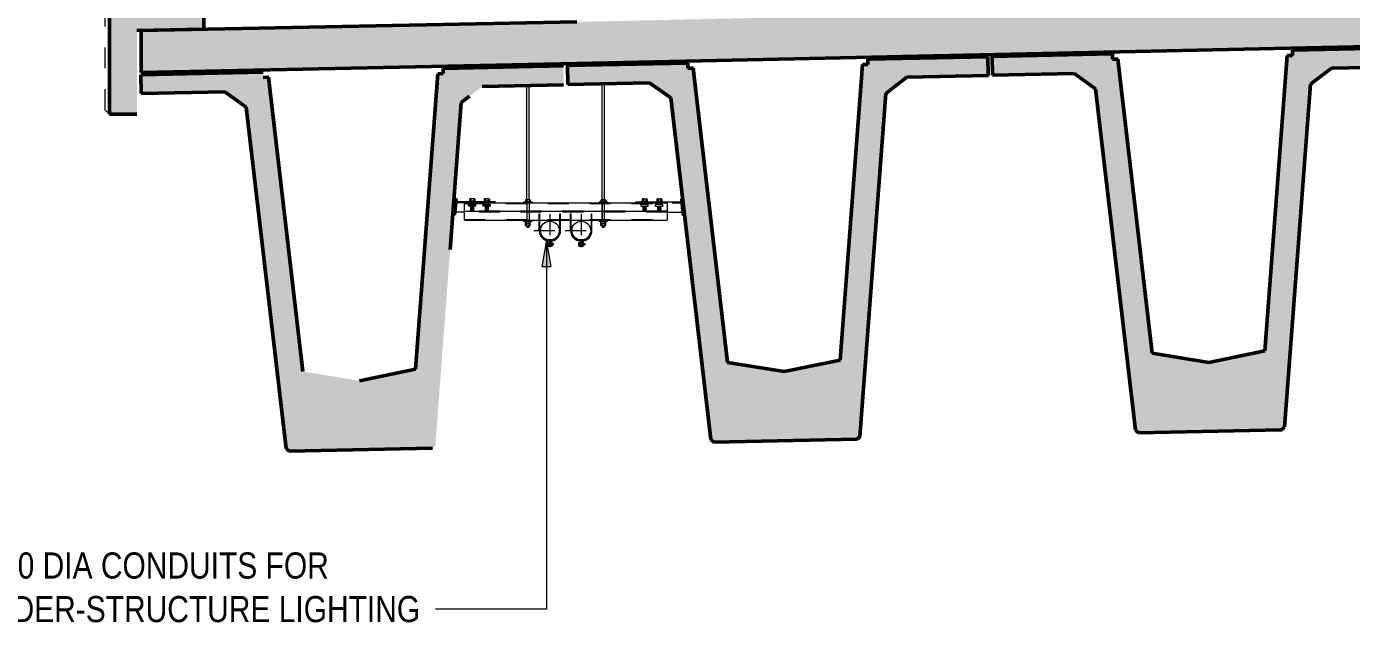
# Model space of a CAD drawing. Header units: metres. Extents: x -353 to -169, y 1 to 28.
# Drawn here: x -245.01 to -238.67, y 18.85 to 21.7 of the extents above; entities that cross this region are included whole.
import ezdxf

# ---------------------------------------------------------------- set-up
doc = ezdxf.new("R2010")
doc.units = ezdxf.units.M
for name, pattern in [('Hidden - Small', [0.002294, 0.0015, -0.0007938]), ('JacobsCenter', [0.015, 0.009, -0.0015, 0.003, -0.0015]), ('JacobsDash', [0.0045, 0.003, -0.0015])]:
    doc.linetypes.add(name, pattern=pattern)
for name, color, linetype, lineweight in [('A-DETL', 7, 'Continuous', 13), ('A-FLOR', 7, 'Continuous', 50), ('A-FLOR-PATT', 7, 'Continuous', 50), ('A-WALL', 7, 'Continuous', 50), ('G-ANNO-TEXT', 7, 'Continuous', 9), ('S-BEAM', 7, 'Continuous', 50)]:
    doc.layers.add(name, color=color, linetype=linetype, lineweight=lineweight)
doc.styles.add('Arial Narrow_5', font='ARIALN.TTF', dxfattribs={"height": 0.125})

# ---------------------------------------------------------------- blocks, each defined once
blk = doc.blocks.new('06_SFR_GCT_Girder_SuperT_BR08Edge_CS - Super T - 1815-6266581-DRG-2873022 - SECTION 1')
at = {"layer": 'S-BEAM', "true_color": 0xc8c8c8}
blk.add_hatch(color=9, dxfattribs=at).paths.add_polyline_path([(-1133.2277, 19.7578), (-1132.5435, 19.7721), (-1132.5293, 19.7854), (-1132.4052, 21.4254), (-1132.3052, 21.5025), (-1131.9159, 21.5107), (-1131.9177, 21.6007), (-1132.492, 21.5886), (-1132.492, 21.5636), (-1132.5169, 21.5631), (-1132.6239, 20.1502), (-1132.8923, 20.0949), (-1133.1628, 20.1389), (-1133.327, 21.5461), (-1133.3524, 21.5461), (-1133.3529, 21.5706), (-1133.9272, 21.5585), (-1133.9253, 21.4686), (-1133.536, 21.4767), (-1133.433, 21.4039), (-1133.2424, 19.7705)])
at = {"layer": 'S-BEAM'}
for p, q in [((-1131.9177, 21.6007), (-1132.492, 21.5886)), ((-1131.9159, 21.5107), (-1131.9177, 21.6007)), ((-1131.9167, 21.6007), (-1131.9177, 21.6007)), ((-1133.3529, 21.5706), (-1133.9272, 21.5585)), ((-1133.9272, 21.5585), (-1133.9261, 21.5586)), ((-1133.9272, 21.5585), (-1133.9253, 21.4686)), ((-1133.3524, 21.5456), (-1133.3529, 21.5706)), ((-1133.3529, 21.5706), (-1133.3518, 21.5706)), ((-1133.327, 21.5461), (-1133.3524, 21.5456)), ((-1133.3513, 21.5456), (-1133.3524, 21.5456)), ((-1133.3259, 21.5462), (-1133.327, 21.5461)), ((-1133.1628, 20.1389), (-1133.327, 21.5461)), ((-1132.5169, 21.5631), (-1132.6239, 20.1502)), ((-1132.4915, 21.5636), (-1132.5169, 21.5631)), ((-1132.5169, 21.5631), (-1132.5158, 21.5631)), ((-1132.491, 21.5887), (-1132.492, 21.5886)), ((-1132.492, 21.5886), (-1132.4915, 21.5636)), ((-1133.9253, 21.4686), (-1133.536, 21.4767)), ((-1133.536, 21.4767), (-1133.433, 21.4039)), ((-1132.4052, 21.4254), (-1132.3052, 21.5025)), ((-1132.3052, 21.5025), (-1131.9159, 21.5107)), ((-1131.9148, 21.5107), (-1131.9159, 21.5107)), ((-1132.5293, 19.7854), (-1132.4052, 21.4254)), ((-1132.4041, 21.4254), (-1132.4052, 21.4254)), ((-1133.433, 21.4039), (-1133.2424, 19.7705)), ((-1132.6239, 20.1502), (-1132.8923, 20.0949)), ((-1132.8923, 20.0949), (-1133.1628, 20.1389)), ((-1133.1617, 20.1389), (-1133.1628, 20.1389)), ((-1133.2424, 19.7705), (-1133.2277, 19.7578)), ((-1133.2277, 19.7578), (-1132.5435, 19.7721)), ((-1132.5435, 19.7721), (-1132.5293, 19.7854)), ((-1132.5425, 19.7722), (-1132.5435, 19.7721)), ((-1132.5293, 19.7854), (-1132.5283, 19.7855))]:
    blk.add_line(p, q, dxfattribs=at)
blk = doc.blocks.new('06_SFR_GCT_Girder_SuperT_BR08Edge_CS - Super T - 1815-6266069-DRG-2873022 - SECTION 1')
at = {"layer": 'S-BEAM', "true_color": 0xc8c8c8}
blk.add_hatch(color=9, dxfattribs=at).paths.add_polyline_path([(-1135.2578, 19.7141), (-1134.5736, 19.7284), (-1134.5595, 19.7417), (-1134.4353, 21.3817), (-1134.3353, 21.4588), (-1133.946, 21.467), (-1133.9479, 21.557), (-1134.5222, 21.5449), (-1134.5222, 21.5199), (-1134.547, 21.5194), (-1134.654, 20.1065), (-1134.9224, 20.0512), (-1135.1929, 20.0952), (-1135.3571, 21.5024), (-1135.3825, 21.5024), (-1135.383, 21.5269), (-1135.9573, 21.5149), (-1135.9555, 21.4249), (-1135.5662, 21.433), (-1135.4631, 21.3602), (-1135.2725, 19.7268)])
at = {"layer": 'S-BEAM'}
for p, q in [((-1133.9479, 21.557), (-1134.5222, 21.5449)), ((-1134.5211, 21.545), (-1134.5222, 21.5449)), ((-1134.5222, 21.5449), (-1134.5216, 21.5199)), ((-1133.946, 21.467), (-1133.9479, 21.557)), ((-1133.9468, 21.557), (-1133.9479, 21.557)), ((-1135.383, 21.5269), (-1135.9573, 21.5149)), ((-1135.9573, 21.5149), (-1135.9555, 21.4249)), ((-1135.9573, 21.5149), (-1135.9562, 21.5149)), ((-1135.3825, 21.5019), (-1135.383, 21.5269)), ((-1135.383, 21.5269), (-1135.3819, 21.5269)), ((-1135.3571, 21.5024), (-1135.3825, 21.5019)), ((-1135.3814, 21.5019), (-1135.3825, 21.5019)), ((-1135.3561, 21.5025), (-1135.3571, 21.5024)), ((-1135.1929, 20.0952), (-1135.3571, 21.5024)), ((-1134.547, 21.5194), (-1134.654, 20.1065)), ((-1134.5216, 21.5199), (-1134.547, 21.5194)), ((-1134.547, 21.5194), (-1134.546, 21.5195)), ((-1135.9555, 21.4249), (-1135.5662, 21.433)), ((-1135.5662, 21.433), (-1135.4631, 21.3602)), ((-1134.4353, 21.3817), (-1134.3353, 21.4588)), ((-1134.3353, 21.4588), (-1133.946, 21.467)), ((-1133.945, 21.467), (-1133.946, 21.467)), ((-1135.4631, 21.3602), (-1135.2725, 19.7268)), ((-1134.5595, 19.7417), (-1134.4353, 21.3817)), ((-1134.4342, 21.3818), (-1134.4353, 21.3817)), ((-1135.1918, 20.0953), (-1135.1929, 20.0952)), ((-1134.9224, 20.0512), (-1135.1929, 20.0952)), ((-1134.654, 20.1065), (-1134.9224, 20.0512)), ((-1135.2725, 19.7268), (-1135.2578, 19.7141)), ((-1135.2578, 19.7141), (-1134.5736, 19.7284)), ((-1134.5736, 19.7284), (-1134.5595, 19.7417)), ((-1134.5726, 19.7285), (-1134.5736, 19.7284)), ((-1134.5595, 19.7417), (-1134.5584, 19.7418))]:
    blk.add_line(p, q, dxfattribs=at)
blk = doc.blocks.new('North_Wall - North_Wall-6845343-DRG-2873022 - SECTION 1')
at = {"layer": 'A-WALL', "true_color": 0xc0c0c0}
blk.add_hatch(color=9, dxfattribs=at).paths.add_polyline_path([(-1138.1478, 21.2817), (-1138.0159, 21.2819), (-1138.0159, 21.6819), (-1137.6961, 21.6887), (-1137.6962, 23.2963), (-1137.7114, 23.3113), (-1138.1327, 23.3105), (-1138.1479, 23.2955), (-1138.1478, 21.6819)])
at = {"layer": 'A-WALL'}
for p, q in [((-1137.7114, 23.3113), (-1138.1327, 23.3105)), ((-1138.1327, 23.3105), (-1138.1479, 23.2955)), ((-1138.1479, 23.2955), (-1138.1478, 21.2817)), ((-1137.6962, 23.2963), (-1137.7056, 23.3055)), ((-1137.6952, 23.2964), (-1137.6962, 23.2963)), ((-1137.6961, 21.6887), (-1137.6962, 23.2963)), ((-1138.0159, 21.6819), (-1137.6961, 21.6887)), ((-1137.6951, 21.6887), (-1137.6961, 21.6887)), ((-1138.1478, 21.2817), (-1138.0159, 21.2819))]:
    blk.add_line(p, q, dxfattribs=at)

msp = doc.modelspace()

# ---------------------------------------------------------------- hatches: boundary and pattern name
at = {"layer": 'A-FLOR-PATT', "true_color": 0xc8c8c8}
msp.add_hatch(color=9, dxfattribs=at).paths.add_polyline_path([(-244.4583, 21.4819), (-242.376, 21.5239), (-232.4727, 21.7378), (-227.9608, 21.8338), (-217.372, 21.6415), (-214.0064, 21.5806), (-214.0064, 21.7806), (-215.5381, 21.8083), (-215.5381, 21.8062), (-219.4122, 21.8783), (-219.4122, 21.8784), (-225.5032, 21.9891), (-227.9608, 22.0338), (-228.2065, 22.0286), (-228.2064, 22.028), (-229.8425, 21.9924), (-229.8425, 21.9938), (-234.7959, 21.8883), (-242.376, 21.7239), (-244.4583, 21.6819)])
at = {"layer": 'G-ANNO-TEXT'}
msp.add_hatch(color=256, dxfattribs=at).paths.add_polyline_path([(-242.5205, 20.6794), (-242.5425, 20.5544), (-242.4984, 20.5544)])
at = {"layer": 'S-BEAM', "true_color": 0xc8c8c8}
msp.add_hatch(color=9, dxfattribs=at).paths.add_polyline_path([(-243.7506, 19.6705), (-243.0664, 19.6848), (-243.0522, 19.6981), (-242.9281, 21.3381), (-242.8281, 21.4152), (-242.4388, 21.4234), (-242.4406, 21.5134), (-243.0149, 21.5013), (-243.0149, 21.4763), (-243.0398, 21.4758), (-243.1467, 20.0629), (-243.4152, 20.0076), (-243.6857, 20.0516), (-243.8499, 21.4588), (-243.8753, 21.4588), (-243.8758, 21.4833), (-244.4602, 21.471), (-244.4583, 21.381), (-244.0589, 21.3894), (-243.9559, 21.3165), (-243.7653, 19.6832)])

# ---------------------------------------------------------------- linework, layer by layer
at = {"layer": 'A-DETL', "linetype": 'JacobsDash'}
for p, q in [((-244.6301, 21.3019), (-244.6301, 23.2755)), ((-244.6102, 21.282), (-244.6301, 21.3019)), ((-242.89, 20.8577), (-242.9493, 20.8577)), ((-241.92, 20.8577), (-241.878, 20.8577))]:
    msp.add_line(p, q, dxfattribs=at)
at = {"layer": 'A-DETL', "lineweight": 18}
for p, q in [((-242.6155, 20.8735), (-242.6155, 21.4197)), ((-242.6035, 20.8735), (-242.6035, 21.4199)), ((-242.2552, 20.7757), (-242.2552, 21.4283)), ((-242.2432, 20.7757), (-242.2432, 21.4285)), ((-242.6154, 20.8577), (-242.6154, 20.7757)), ((-242.6034, 20.8577), (-242.6034, 20.7757)), ((-242.255, 20.8577), (-242.255, 20.7757))]:
    msp.add_line(p, q, dxfattribs=at)
at = {"layer": 'A-DETL'}
for p, q in [((-242.9529, 20.8789), (-242.9628, 20.8789)), ((-242.9529, 20.8789), (-242.9622, 20.7976)), ((-242.9472, 20.8762), (-242.9558, 20.8012)), ((-242.9472, 20.8762), (-242.9529, 20.8762)), ((-242.7664, 20.8637), (-242.9486, 20.8637)), ((-242.9145, 20.8577), (-241.9445, 20.8577)), ((-242.9145, 20.8577), (-242.9145, 20.7757)), ((-242.7664, 20.8637), (-242.7664, 20.8577)), ((-242.0939, 20.8637), (-241.8784, 20.8637)), ((-242.0939, 20.8637), (-242.0939, 20.8577)), ((-241.9445, 20.8577), (-241.9445, 20.7757)), ((-241.8794, 20.8762), (-241.8737, 20.8012)), ((-241.8794, 20.8762), (-241.8741, 20.8762)), ((-241.8743, 20.8789), (-241.8682, 20.7976)), ((-241.8743, 20.8789), (-241.8696, 20.8789)), ((-242.9622, 20.7976), (-242.969, 20.7976)), ((-242.9558, 20.8012), (-242.9618, 20.8012)), ((-242.9145, 20.8142), (-242.9543, 20.8142)), ((-242.5553, 20.8057), (-242.5528, 20.8057)), ((-242.4562, 20.8057), (-242.4537, 20.8057)), ((-242.4053, 20.8057), (-242.4028, 20.8057)), ((-242.3062, 20.8057), (-242.3037, 20.8057)), ((-241.9445, 20.8142), (-241.8747, 20.8142)), ((-241.8737, 20.8012), (-241.8684, 20.8012)), ((-241.8682, 20.7976), (-241.8601, 20.7976)), ((-242.9145, 20.7757), (-241.9445, 20.7757))]:
    msp.add_line(p, q, dxfattribs=at)
at = {"layer": 'A-DETL', "linetype": 'JacobsDash', "lineweight": 9}
for p, q in [((-242.9145, 20.8552), (-241.9445, 20.8552)), ((-241.9445, 20.8192), (-242.9145, 20.8192)), ((-241.9445, 20.8142), (-242.9145, 20.8142)), ((-242.9145, 20.7782), (-241.9445, 20.7782))]:
    msp.add_line(p, q, dxfattribs=at)
at = {"layer": 'A-DETL', "linetype": 'Hidden - Small', "lineweight": 9}
for p, q in [((-242.8939, 20.8502), (-242.8589, 20.8502)), ((-242.8939, 20.8422), (-242.8939, 20.8502)), ((-242.8589, 20.8422), (-242.8939, 20.8422)), ((-242.8844, 20.8502), (-242.8844, 20.8637)), ((-242.8684, 20.8502), (-242.8684, 20.8637)), ((-242.8589, 20.8422), (-242.8589, 20.8502)), ((-242.8239, 20.8502), (-242.7889, 20.8502)), ((-242.8239, 20.8422), (-242.8239, 20.8502)), ((-242.7889, 20.8422), (-242.8239, 20.8422)), ((-242.8144, 20.8502), (-242.8144, 20.8637)), ((-242.7984, 20.8502), (-242.7984, 20.8637)), ((-242.7889, 20.8422), (-242.7889, 20.8502)), ((-242.0339, 20.8502), (-242.0689, 20.8502)), ((-242.0689, 20.8422), (-242.0689, 20.8502)), ((-242.0689, 20.8422), (-242.0339, 20.8422)), ((-242.0594, 20.8502), (-242.0594, 20.8637)), ((-242.0434, 20.8502), (-242.0434, 20.8637)), ((-242.0339, 20.8422), (-242.0339, 20.8502)), ((-241.9639, 20.8502), (-241.9989, 20.8502)), ((-241.9989, 20.8422), (-241.9989, 20.8502)), ((-241.9989, 20.8422), (-241.9639, 20.8422)), ((-241.9894, 20.8502), (-241.9894, 20.8637)), ((-241.9734, 20.8502), (-241.9734, 20.8637)), ((-241.9639, 20.8422), (-241.9639, 20.8502))]:
    msp.add_line(p, q, dxfattribs=at)
at = {"layer": 'A-DETL', "lineweight": 9}
for p, q in [((-242.8637, 20.8657), (-242.889, 20.8657)), ((-242.889, 20.8657), (-242.889, 20.8637)), ((-242.889, 20.8637), (-242.8637, 20.8637)), ((-242.8887, 20.8759), (-242.8887, 20.8673)), ((-242.8764, 20.8776), (-242.8856, 20.8776)), ((-242.8764, 20.8776), (-242.8856, 20.8776)), ((-242.8764, 20.8657), (-242.8856, 20.8657)), ((-242.8825, 20.8759), (-242.8825, 20.8673)), ((-242.8671, 20.8776), (-242.8764, 20.8776)), ((-242.8671, 20.8776), (-242.8764, 20.8776)), ((-242.8671, 20.8657), (-242.8764, 20.8657)), ((-242.8702, 20.8759), (-242.8702, 20.8673)), ((-242.864, 20.8759), (-242.864, 20.8673)), ((-242.8637, 20.8637), (-242.8637, 20.8657)), ((-242.7937, 20.8657), (-242.819, 20.8657)), ((-242.819, 20.8657), (-242.819, 20.8637)), ((-242.819, 20.8637), (-242.7937, 20.8637)), ((-242.8187, 20.8759), (-242.8187, 20.8673)), ((-242.8064, 20.8776), (-242.8156, 20.8776)), ((-242.8064, 20.8776), (-242.8156, 20.8776)), ((-242.8064, 20.8657), (-242.8156, 20.8657)), ((-242.8125, 20.8759), (-242.8125, 20.8673)), ((-242.7971, 20.8776), (-242.8064, 20.8776)), ((-242.7971, 20.8776), (-242.8064, 20.8776)), ((-242.7971, 20.8657), (-242.8064, 20.8657)), ((-242.8002, 20.8759), (-242.8002, 20.8673)), ((-242.794, 20.8759), (-242.794, 20.8673)), ((-242.7937, 20.8637), (-242.7937, 20.8657)), ((-242.6299, 20.8627), (-242.5889, 20.8627)), ((-242.6299, 20.8627), (-242.6299, 20.8577)), ((-242.6206, 20.872), (-242.6206, 20.8642)), ((-242.6178, 20.8627), (-242.6094, 20.8627)), ((-242.615, 20.872), (-242.615, 20.8642)), ((-242.6094, 20.8627), (-242.6009, 20.8627)), ((-242.6037, 20.872), (-242.6037, 20.8642)), ((-242.5981, 20.872), (-242.5981, 20.8642)), ((-242.5889, 20.8627), (-242.5889, 20.8577)), ((-242.2695, 20.8626), (-242.2285, 20.8626)), ((-242.2695, 20.8626), (-242.2695, 20.8577)), ((-242.2603, 20.8719), (-242.2603, 20.8641)), ((-242.2575, 20.8734), (-242.249, 20.8734)), ((-242.2575, 20.8734), (-242.249, 20.8734)), ((-242.2575, 20.8626), (-242.249, 20.8626)), ((-242.2547, 20.8719), (-242.2547, 20.8641)), ((-242.249, 20.8734), (-242.2406, 20.8734)), ((-242.249, 20.8734), (-242.2406, 20.8734)), ((-242.249, 20.8626), (-242.2406, 20.8626)), ((-242.2434, 20.8719), (-242.2434, 20.8641)), ((-242.2378, 20.8719), (-242.2378, 20.8641)), ((-242.2285, 20.8626), (-242.2285, 20.8577)), ((-242.064, 20.8657), (-242.0387, 20.8657)), ((-242.064, 20.8637), (-242.064, 20.8657)), ((-242.0387, 20.8637), (-242.064, 20.8637)), ((-242.0637, 20.8759), (-242.0637, 20.8673)), ((-242.0606, 20.8776), (-242.0514, 20.8776)), ((-242.0606, 20.8776), (-242.0514, 20.8776)), ((-242.0606, 20.8657), (-242.0514, 20.8657)), ((-242.0575, 20.8759), (-242.0575, 20.8673)), ((-242.0514, 20.8776), (-242.0421, 20.8776)), ((-242.0514, 20.8776), (-242.0421, 20.8776)), ((-242.0514, 20.8657), (-242.0421, 20.8657)), ((-242.0452, 20.8759), (-242.0452, 20.8673)), ((-242.039, 20.8759), (-242.039, 20.8673)), ((-242.0387, 20.8657), (-242.0387, 20.8637)), ((-241.994, 20.8657), (-241.9687, 20.8657)), ((-241.994, 20.8637), (-241.994, 20.8657)), ((-241.9687, 20.8637), (-241.994, 20.8637)), ((-241.9937, 20.8759), (-241.9937, 20.8673)), ((-241.9906, 20.8776), (-241.9814, 20.8776)), ((-241.9906, 20.8776), (-241.9814, 20.8776)), ((-241.9906, 20.8657), (-241.9814, 20.8657)), ((-241.9875, 20.8759), (-241.9875, 20.8673)), ((-241.9814, 20.8776), (-241.9721, 20.8776)), ((-241.9814, 20.8776), (-241.9721, 20.8776)), ((-241.9814, 20.8657), (-241.9721, 20.8657)), ((-241.9752, 20.8759), (-241.9752, 20.8673)), ((-241.969, 20.8759), (-241.969, 20.8673)), ((-241.9687, 20.8657), (-241.9687, 20.8637)), ((-241.9445, 20.8167), (-242.9145, 20.8167)), ((-242.5553, 20.7257), (-242.5553, 20.8057)), ((-242.5528, 20.7257), (-242.5528, 20.8057)), ((-242.4562, 20.7257), (-242.4562, 20.8057)), ((-242.4537, 20.7257), (-242.4537, 20.8057)), ((-242.4053, 20.7257), (-242.4053, 20.8057)), ((-242.4028, 20.7257), (-242.4028, 20.8057)), ((-242.3062, 20.7257), (-242.3062, 20.8057)), ((-242.3037, 20.7257), (-242.3037, 20.8057)), ((-242.6299, 20.7707), (-242.6299, 20.7757)), ((-242.6299, 20.7707), (-242.5889, 20.7707)), ((-242.6206, 20.7613), (-242.6206, 20.7691)), ((-242.6206, 20.7505), (-242.6206, 20.7583)), ((-242.6178, 20.7706), (-242.6094, 20.7706)), ((-242.6178, 20.7598), (-242.6094, 20.7598)), ((-242.6178, 20.7598), (-242.6094, 20.7598)), ((-242.6178, 20.7489), (-242.6094, 20.7489)), ((-242.615, 20.7613), (-242.615, 20.7691)), ((-242.615, 20.7505), (-242.615, 20.7583)), ((-242.6135, 20.7489), (-242.6148, 20.7482)), ((-242.6148, 20.7482), (-242.6035, 20.7489)), ((-242.6148, 20.7482), (-242.6135, 20.7475)), ((-242.6135, 20.7475), (-242.6148, 20.7468)), ((-242.6148, 20.7468), (-242.6035, 20.7475)), ((-242.6148, 20.7468), (-242.6135, 20.7461)), ((-242.6135, 20.7461), (-242.6148, 20.7454)), ((-242.6148, 20.7454), (-242.6035, 20.7461)), ((-242.6148, 20.7454), (-242.6135, 20.7447)), ((-242.6135, 20.7447), (-242.6148, 20.744)), ((-242.6148, 20.744), (-242.6035, 20.7447)), ((-242.6148, 20.744), (-242.6135, 20.7433)), ((-242.6035, 20.7433), (-242.6148, 20.7426)), ((-242.6148, 20.7426), (-242.6135, 20.7433)), ((-242.6148, 20.7426), (-242.6048, 20.7426)), ((-242.6135, 20.7475), (-242.6048, 20.7482)), ((-242.6135, 20.7461), (-242.6048, 20.7468)), ((-242.6135, 20.7447), (-242.6048, 20.7454)), ((-242.6135, 20.7433), (-242.6048, 20.744)), ((-242.6094, 20.7706), (-242.6009, 20.7706)), ((-242.6094, 20.7598), (-242.6009, 20.7598)), ((-242.6094, 20.7598), (-242.6009, 20.7598)), ((-242.6094, 20.7489), (-242.6009, 20.7489)), ((-242.6048, 20.7482), (-242.6035, 20.7489)), ((-242.6048, 20.7482), (-242.6035, 20.7489)), ((-242.6035, 20.7475), (-242.6048, 20.7482)), ((-242.6035, 20.7475), (-242.6048, 20.7482)), ((-242.6048, 20.7468), (-242.6035, 20.7475)), ((-242.6035, 20.7461), (-242.6048, 20.7468)), ((-242.6048, 20.7454), (-242.6035, 20.7461)), ((-242.6035, 20.7447), (-242.6048, 20.7454)), ((-242.6048, 20.744), (-242.6035, 20.7447)), ((-242.6048, 20.744), (-242.6035, 20.7433)), ((-242.6048, 20.7426), (-242.6035, 20.7433)), ((-242.6037, 20.7613), (-242.6037, 20.7691)), ((-242.6037, 20.7505), (-242.6037, 20.7583)), ((-242.5981, 20.7613), (-242.5981, 20.7691)), ((-242.5981, 20.7505), (-242.5981, 20.7583)), ((-242.5889, 20.7707), (-242.5889, 20.7757)), ((-242.2695, 20.7706), (-242.2695, 20.7757)), ((-242.2695, 20.7706), (-242.2285, 20.7706)), ((-242.2603, 20.7612), (-242.2603, 20.769)), ((-242.2603, 20.7504), (-242.2603, 20.7582)), ((-242.2575, 20.7704), (-242.249, 20.7704)), ((-242.2575, 20.7596), (-242.249, 20.7596)), ((-242.2575, 20.7596), (-242.249, 20.7596)), ((-242.2575, 20.7488), (-242.249, 20.7488)), ((-242.2547, 20.7612), (-242.2547, 20.769)), ((-242.2547, 20.7504), (-242.2547, 20.7582)), ((-242.2532, 20.7488), (-242.2545, 20.7481)), ((-242.2545, 20.7481), (-242.2432, 20.7488)), ((-242.2545, 20.7481), (-242.2532, 20.7474)), ((-242.2532, 20.7474), (-242.2545, 20.7467)), ((-242.2545, 20.7467), (-242.2432, 20.7474)), ((-242.2545, 20.7467), (-242.2532, 20.746)), ((-242.2532, 20.746), (-242.2545, 20.7453)), ((-242.2545, 20.7453), (-242.2432, 20.746)), ((-242.2545, 20.7453), (-242.2532, 20.7446)), ((-242.2532, 20.7446), (-242.2545, 20.7439)), ((-242.2545, 20.7439), (-242.2432, 20.7446)), ((-242.2545, 20.7439), (-242.2532, 20.7432)), ((-242.2432, 20.7432), (-242.2545, 20.7425)), ((-242.2545, 20.7425), (-242.2532, 20.7432)), ((-242.2545, 20.7425), (-242.2445, 20.7425)), ((-242.2532, 20.7474), (-242.2445, 20.7481)), ((-242.2532, 20.746), (-242.2445, 20.7467)), ((-242.2532, 20.7446), (-242.2445, 20.7453)), ((-242.2532, 20.7432), (-242.2445, 20.7439)), ((-242.249, 20.7704), (-242.2406, 20.7704)), ((-242.249, 20.7596), (-242.2406, 20.7596)), ((-242.249, 20.7596), (-242.2406, 20.7596)), ((-242.249, 20.7488), (-242.2406, 20.7488)), ((-242.2445, 20.7481), (-242.2432, 20.7488)), ((-242.2445, 20.7481), (-242.2432, 20.7488)), ((-242.2432, 20.7474), (-242.2445, 20.7481)), ((-242.2432, 20.7474), (-242.2445, 20.7481)), ((-242.2445, 20.7467), (-242.2432, 20.7474)), ((-242.2432, 20.746), (-242.2445, 20.7467)), ((-242.2445, 20.7453), (-242.2432, 20.746)), ((-242.2432, 20.7446), (-242.2445, 20.7453)), ((-242.2445, 20.7439), (-242.2432, 20.7446)), ((-242.2445, 20.7439), (-242.2432, 20.7432)), ((-242.2445, 20.7425), (-242.2432, 20.7432)), ((-242.2434, 20.7612), (-242.2434, 20.769)), ((-242.2434, 20.7504), (-242.2434, 20.7582)), ((-242.2378, 20.7612), (-242.2378, 20.769)), ((-242.2378, 20.7504), (-242.2378, 20.7582)), ((-242.2285, 20.7706), (-242.2285, 20.7757)), ((-242.5156, 20.6601), (-242.5156, 20.6668)), ((-242.5156, 20.6601), (-242.5156, 20.6668)), ((-242.5156, 20.6533), (-242.5156, 20.6601)), ((-242.5156, 20.6533), (-242.5156, 20.6601)), ((-242.5144, 20.669), (-242.5082, 20.669)), ((-242.5144, 20.6645), (-242.5082, 20.6645)), ((-242.5144, 20.6556), (-242.5082, 20.6556)), ((-242.5144, 20.6511), (-242.5082, 20.6511)), ((-242.507, 20.6747), (-242.507, 20.6476)), ((-242.507, 20.6601), (-242.507, 20.6668)), ((-242.507, 20.6533), (-242.507, 20.6601)), ((-242.502, 20.6747), (-242.502, 20.6476)), ((-242.4945, 20.669), (-242.5008, 20.669)), ((-242.4945, 20.6645), (-242.5008, 20.6645)), ((-242.4945, 20.6556), (-242.5008, 20.6556)), ((-242.4945, 20.6511), (-242.5008, 20.6511)), ((-242.4933, 20.6668), (-242.4933, 20.6601)), ((-242.4927, 20.6644), (-242.4933, 20.6554)), ((-242.4933, 20.6601), (-242.4933, 20.6533)), ((-242.4922, 20.6634), (-242.4927, 20.6565)), ((-242.4916, 20.6644), (-242.4922, 20.6554)), ((-242.4911, 20.6634), (-242.4916, 20.6565)), ((-242.4905, 20.6644), (-242.4911, 20.6554)), ((-242.4899, 20.6634), (-242.4905, 20.6565)), ((-242.4894, 20.6644), (-242.4899, 20.6554)), ((-242.4888, 20.6634), (-242.4894, 20.6565)), ((-242.4888, 20.6554), (-242.4882, 20.6644)), ((-242.4882, 20.6644), (-242.4882, 20.6565)), ((-242.3656, 20.6601), (-242.3656, 20.6668)), ((-242.3656, 20.6601), (-242.3656, 20.6668)), ((-242.3656, 20.6533), (-242.3656, 20.6601)), ((-242.3656, 20.6533), (-242.3656, 20.6601)), ((-242.3644, 20.669), (-242.3582, 20.669)), ((-242.3644, 20.6645), (-242.3582, 20.6645)), ((-242.3644, 20.6556), (-242.3582, 20.6556)), ((-242.3644, 20.6511), (-242.3582, 20.6511)), ((-242.357, 20.6747), (-242.357, 20.6476)), ((-242.357, 20.6601), (-242.357, 20.6668)), ((-242.357, 20.6533), (-242.357, 20.6601)), ((-242.352, 20.6747), (-242.352, 20.6476)), ((-242.3445, 20.669), (-242.3508, 20.669)), ((-242.3445, 20.6645), (-242.3508, 20.6645)), ((-242.3445, 20.6556), (-242.3508, 20.6556)), ((-242.3445, 20.6511), (-242.3508, 20.6511)), ((-242.3433, 20.6668), (-242.3433, 20.6601)), ((-242.3427, 20.6644), (-242.3433, 20.6554)), ((-242.3433, 20.6601), (-242.3433, 20.6533)), ((-242.3422, 20.6634), (-242.3427, 20.6565)), ((-242.3416, 20.6644), (-242.3422, 20.6554)), ((-242.3411, 20.6634), (-242.3416, 20.6565)), ((-242.3405, 20.6644), (-242.3411, 20.6554)), ((-242.3399, 20.6634), (-242.3405, 20.6565)), ((-242.3394, 20.6644), (-242.3399, 20.6554)), ((-242.3388, 20.6634), (-242.3394, 20.6565)), ((-242.3388, 20.6554), (-242.3382, 20.6644)), ((-242.3382, 20.6644), (-242.3382, 20.6565)), ((-242.502, 20.6476), (-242.507, 20.6476)), ((-242.352, 20.6476), (-242.357, 20.6476))]:
    msp.add_line(p, q, dxfattribs=at)
at = {"layer": 'A-DETL', "linetype": 'JacobsCenter', "lineweight": 9}
for p, q in [((-242.6009, 20.8735), (-242.618, 20.8735)), ((-242.5045, 20.8042), (-242.5045, 20.6288)), ((-242.3545, 20.8042), (-242.3545, 20.6288)), ((-242.5814, 20.7257), (-242.4364, 20.7257)), ((-242.4314, 20.7257), (-242.2864, 20.7257))]:
    msp.add_line(p, q, dxfattribs=at)
at = {"layer": 'A-DETL', "color": 143, "lineweight": 18, "true_color": 0x78aac8}
for centre in [(-242.5045, 20.7257), (-242.3545, 20.7257)]:
    msp.add_circle(centre, 0.045, dxfattribs=at)
at = {"layer": 'A-DETL', "lineweight": 9}
for centre, radius, start, end in [((-242.8856, 20.874), 0.00364, 32.1346, 147.8654), ((-242.8856, 20.874), 0.00364, 32.1346, 147.8654), ((-242.8856, 20.8693), 0.00364, 212.1346, 327.8654), ((-242.8856, 20.8693), 0.00364, 212.1346, 327.8654), ((-242.8764, 20.8663), 0.0114, 57.20842, 122.79158), ((-242.8764, 20.8769), 0.0114, 237.20842, 302.79158), ((-242.8671, 20.874), 0.00364, 32.13554, 147.86446), ((-242.8671, 20.8693), 0.00364, 212.13554, 327.86446), ((-242.8156, 20.874), 0.00364, 32.1346, 147.8654), ((-242.8156, 20.874), 0.00364, 32.1346, 147.8654), ((-242.8156, 20.8693), 0.00364, 212.1346, 327.8654), ((-242.8156, 20.8693), 0.00364, 212.1346, 327.8654), ((-242.8064, 20.8663), 0.0114, 57.20842, 122.79158), ((-242.8064, 20.8769), 0.0114, 237.20842, 302.79158), ((-242.7971, 20.874), 0.00364, 32.13554, 147.86446), ((-242.7971, 20.8693), 0.00364, 212.13554, 327.86446), ((-242.6178, 20.8702), 0.00331, 32.13554, 147.86446), ((-242.6178, 20.866), 0.00331, 212.13554, 327.86446), ((-242.6094, 20.8633), 0.0104, 57.20842, 122.79158), ((-242.6094, 20.8729), 0.0104, 237.20842, 302.79158), ((-242.6009, 20.8702), 0.00331, 32.1346, 147.8654), ((-242.6009, 20.8702), 0.00331, 32.1346, 147.8654), ((-242.6009, 20.866), 0.00331, 212.1346, 327.8654), ((-242.6009, 20.866), 0.00331, 212.1346, 327.8654), ((-242.2575, 20.8701), 0.00331, 32.13554, 147.86446), ((-242.2575, 20.8659), 0.00331, 212.13554, 327.86446), ((-242.249, 20.8632), 0.0104, 57.20842, 122.79158), ((-242.249, 20.8728), 0.0104, 237.20842, 302.79158), ((-242.2406, 20.8701), 0.00331, 32.1346, 147.8654), ((-242.2406, 20.8701), 0.00331, 32.1346, 147.8654), ((-242.2406, 20.8659), 0.00331, 212.1346, 327.8654), ((-242.2406, 20.8659), 0.00331, 212.1346, 327.8654), ((-242.0606, 20.874), 0.00364, 32.13554, 147.86446), ((-242.0606, 20.8693), 0.00364, 212.13554, 327.86446), ((-242.0514, 20.8663), 0.0114, 57.20842, 122.79158), ((-242.0514, 20.8769), 0.0114, 237.20842, 302.79158), ((-242.0421, 20.874), 0.00364, 32.1346, 147.8654), ((-242.0421, 20.874), 0.00364, 32.1346, 147.8654), ((-242.0421, 20.8693), 0.00364, 212.1346, 327.8654), ((-242.0421, 20.8693), 0.00364, 212.1346, 327.8654), ((-241.9906, 20.874), 0.00364, 32.13554, 147.86446), ((-241.9906, 20.8693), 0.00364, 212.13554, 327.86446), ((-241.9814, 20.8663), 0.0114, 57.20842, 122.79158), ((-241.9814, 20.8769), 0.0114, 237.20842, 302.79158), ((-241.9721, 20.874), 0.00364, 32.1346, 147.8654), ((-241.9721, 20.874), 0.00364, 32.1346, 147.8654), ((-241.9721, 20.8693), 0.00364, 212.1346, 327.8654), ((-241.9721, 20.8693), 0.00364, 212.1346, 327.8654), ((-242.6178, 20.7673), 0.00331, 32.13554, 147.86446), ((-242.6178, 20.7631), 0.00331, 212.13554, 327.86446), ((-242.6178, 20.7565), 0.00331, 32.13554, 147.86446), ((-242.6178, 20.7523), 0.00331, 212.13554, 327.86446), ((-242.6094, 20.7604), 0.0104, 57.20842, 122.79158), ((-242.6094, 20.77), 0.0104, 237.20842, 302.79158), ((-242.6094, 20.7496), 0.0104, 57.20842, 122.79158), ((-242.6094, 20.7592), 0.0104, 237.20842, 302.79158), ((-242.6009, 20.7673), 0.00331, 32.1346, 147.8654), ((-242.6009, 20.7673), 0.00331, 32.1346, 147.8654), ((-242.6009, 20.7631), 0.00331, 212.1346, 327.8654), ((-242.6009, 20.7631), 0.00331, 212.1346, 327.8654), ((-242.6009, 20.7565), 0.00331, 32.1346, 147.8654), ((-242.6009, 20.7565), 0.00331, 32.1346, 147.8654), ((-242.6009, 20.7523), 0.00331, 212.1346, 327.8654), ((-242.6009, 20.7523), 0.00331, 212.1346, 327.8654), ((-242.5045, 20.7257), 0.0511, 180, 267.19301), ((-242.5045, 20.7257), 0.0485, 180, 0), ((-242.5045, 20.7257), 0.051, 272.80699, 0), ((-242.3545, 20.7257), 0.0511, 180, 267.19301), ((-242.3545, 20.7257), 0.0485, 180, 0), ((-242.3545, 20.7257), 0.0511, 272.80699, 0), ((-242.2575, 20.7672), 0.00331, 32.13554, 147.86446), ((-242.2575, 20.7629), 0.00331, 212.13554, 327.86446), ((-242.2575, 20.7564), 0.00331, 32.13554, 147.86446), ((-242.2575, 20.7521), 0.00331, 212.13554, 327.86446), ((-242.249, 20.7603), 0.0104, 57.20842, 122.79158), ((-242.249, 20.7699), 0.0104, 237.20842, 302.79158), ((-242.249, 20.7495), 0.0104, 57.20842, 122.79158), ((-242.249, 20.7591), 0.0104, 237.20842, 302.79158), ((-242.2406, 20.7672), 0.00331, 32.1346, 147.8654), ((-242.2406, 20.7672), 0.00331, 32.1346, 147.8654), ((-242.2406, 20.7629), 0.00331, 212.1346, 327.8654), ((-242.2406, 20.7629), 0.00331, 212.1346, 327.8654), ((-242.2406, 20.7564), 0.00331, 32.1346, 147.8654), ((-242.2406, 20.7564), 0.00331, 32.1346, 147.8654), ((-242.2406, 20.7521), 0.00331, 212.1346, 327.8654), ((-242.2406, 20.7521), 0.00331, 212.1346, 327.8654), ((-242.5074, 20.6601), 0.00827, 147.20842, 212.79158), ((-242.513, 20.6668), 0.00264, 122.1346, 237.8654), ((-242.513, 20.6668), 0.00264, 122.1346, 237.8654), ((-242.513, 20.6533), 0.00264, 122.13554, 237.86446), ((-242.5096, 20.6668), 0.00264, 302.1346, 57.8654), ((-242.5096, 20.6668), 0.00264, 302.1346, 57.8654), ((-242.5151, 20.6601), 0.00827, 327.20842, 32.79158), ((-242.5096, 20.6533), 0.00264, 302.13554, 57.86446), ((-242.4938, 20.6601), 0.00827, 147.20842, 212.79158), ((-242.4993, 20.6668), 0.00264, 122.13554, 237.86446), ((-242.4993, 20.6533), 0.00264, 122.1346, 237.8654), ((-242.4993, 20.6533), 0.00264, 122.1346, 237.8654), ((-242.4959, 20.6668), 0.00264, 302.13554, 57.86446), ((-242.5015, 20.6601), 0.00827, 327.20842, 32.79158), ((-242.4959, 20.6533), 0.00264, 302.1346, 57.8654), ((-242.4959, 20.6533), 0.00264, 302.1346, 57.8654), ((-242.3574, 20.6601), 0.00827, 147.20842, 212.79158), ((-242.363, 20.6668), 0.00264, 122.1346, 237.8654), ((-242.363, 20.6668), 0.00264, 122.1346, 237.8654), ((-242.363, 20.6533), 0.00264, 122.13554, 237.86446), ((-242.3596, 20.6668), 0.00264, 302.1346, 57.8654), ((-242.3596, 20.6668), 0.00264, 302.1346, 57.8654), ((-242.3651, 20.6601), 0.00827, 327.20842, 32.79158), ((-242.3596, 20.6533), 0.00264, 302.13554, 57.86446), ((-242.3438, 20.6601), 0.00827, 147.20842, 212.79158), ((-242.3493, 20.6668), 0.00264, 122.13554, 237.86446), ((-242.3493, 20.6533), 0.00264, 122.1346, 237.8654), ((-242.3493, 20.6533), 0.00264, 122.1346, 237.8654), ((-242.3459, 20.6668), 0.00264, 302.13554, 57.86446), ((-242.3515, 20.6601), 0.00827, 327.20842, 32.79158), ((-242.3459, 20.6533), 0.00264, 302.1346, 57.8654), ((-242.3459, 20.6533), 0.00264, 302.1346, 57.8654)]:
    msp.add_arc(centre, radius, start, end, dxfattribs=at)
at = {"layer": 'A-DETL', "linetype": 'JacobsDash', "lineweight": 9}
for centre in [(-242.8761, 20.8415), (-242.8061, 20.8415), (-242.0516, 20.8415), (-241.9816, 20.8415)]:
    msp.add_ellipse(centre, major_axis=(0.00694, 0), ratio=0.155559, start_param=2.351216, end_param=7.073562, dxfattribs=at)
for centre, ratio in [((-242.8761, 20.8396), 0.253311), ((-242.8061, 20.8396), 0.253311), ((-242.0516, 20.8396), 0.253311), ((-241.9816, 20.8396), 0.253311), ((-242.8761, 20.8378), 0.285201), ((-242.8761, 20.8359), 0.285201), ((-242.8761, 20.834), 0.285201), ((-242.8761, 20.8322), 0.285201), ((-242.8761, 20.8303), 0.285201), ((-242.8761, 20.8285), 0.285201), ((-242.8761, 20.8266), 0.285201), ((-242.8761, 20.8248), 0.285201), ((-242.8761, 20.8229), 0.285201), ((-242.8761, 20.8215), 0.147434), ((-242.8061, 20.8378), 0.285201), ((-242.8061, 20.8359), 0.285201), ((-242.8061, 20.834), 0.285201), ((-242.8061, 20.8322), 0.285201), ((-242.8061, 20.8303), 0.285201), ((-242.8061, 20.8285), 0.285201), ((-242.8061, 20.8266), 0.285201), ((-242.8061, 20.8248), 0.285201), ((-242.8061, 20.8229), 0.285201), ((-242.8061, 20.8215), 0.147434), ((-242.0516, 20.8378), 0.285201), ((-242.0516, 20.8359), 0.285201), ((-242.0516, 20.834), 0.285201), ((-242.0516, 20.8322), 0.285201), ((-242.0516, 20.8303), 0.285201), ((-242.0516, 20.8285), 0.285201), ((-242.0516, 20.8266), 0.285201), ((-242.0516, 20.8248), 0.285201), ((-242.0516, 20.8229), 0.285201), ((-242.0516, 20.8215), 0.147434), ((-241.9816, 20.8378), 0.285201), ((-241.9816, 20.8359), 0.285201), ((-241.9816, 20.834), 0.285201), ((-241.9816, 20.8322), 0.285201), ((-241.9816, 20.8303), 0.285201), ((-241.9816, 20.8285), 0.285201), ((-241.9816, 20.8266), 0.285201), ((-241.9816, 20.8248), 0.285201), ((-241.9816, 20.8229), 0.285201), ((-241.9816, 20.8215), 0.147434)]:
    msp.add_ellipse(centre, major_axis=(0.00694, 0), ratio=ratio, dxfattribs=at)
at = {"layer": 'A-FLOR'}
for p, q in [((-242.376, 21.7239), (-244.4583, 21.6819)), ((-244.4583, 21.6819), (-244.4583, 21.4819)), ((-244.4583, 21.6819), (-244.4572, 21.6819)), ((-238.8149, 21.6009), (-234.6191, 21.6922)), ((-242.376, 21.5239), (-238.8149, 21.6009)), ((-244.4583, 21.4819), (-242.376, 21.5239))]:
    msp.add_line(p, q, dxfattribs=at)
at = {"layer": 'G-ANNO-TEXT'}
for p, q in [((-242.5205, 20.6794), (-242.5425, 20.5544)), ((-242.4984, 20.5544), (-242.5205, 20.6794)), ((-242.5205, 20.6794), (-242.5205, 18.9157)), ((-242.5425, 20.5544), (-242.4984, 20.5544)), ((-242.9943, 18.9157), (-243.0518, 18.9157)), ((-242.5205, 18.9157), (-242.9943, 18.9157))]:
    msp.add_line(p, q, dxfattribs=at)
at = {"layer": 'S-BEAM'}
for p, q in [((-243.8758, 21.4833), (-244.4602, 21.471)), ((-243.8758, 21.4833), (-243.8747, 21.4833)), ((-243.0398, 21.4758), (-243.1467, 20.0629)), ((-243.0144, 21.4763), (-243.0398, 21.4758)), ((-243.0398, 21.4758), (-243.0387, 21.4758)), ((-242.4406, 21.5134), (-243.0149, 21.5013)), ((-243.0149, 21.5013), (-243.0144, 21.4763)), ((-242.4396, 21.5134), (-242.4406, 21.5134)), ((-244.4602, 21.471), (-244.4584, 21.381)), ((-243.8499, 21.4588), (-243.8753, 21.4583)), ((-243.6857, 20.0516), (-243.8499, 21.4588)), ((-243.8488, 21.4588), (-243.8499, 21.4588)), ((-242.8281, 21.4152), (-242.4388, 21.4234)), ((-244.4584, 21.381), (-244.0589, 21.3894)), ((-244.0589, 21.3894), (-243.9559, 21.3165)), ((-242.9281, 21.3381), (-242.8887, 21.3685)), ((-243.9559, 21.3165), (-243.7653, 19.6832)), ((-242.9813, 20.635), (-242.9281, 21.3381)), ((-242.927, 21.3381), (-242.9281, 21.3381)), ((-243.1467, 20.0629), (-243.4152, 20.0076)), ((-243.7653, 19.6832), (-243.7506, 19.6705)), ((-243.7506, 19.6705), (-243.0664, 19.6848))]:
    msp.add_line(p, q, dxfattribs=at)

# ---------------------------------------------------------------- block references
at = {"layer": 'A-WALL'}
msp.add_blockref('North_Wall - North_Wall-6845343-DRG-2873022 - SECTION 1', (893.5374, 0), dxfattribs=at)
at = {"layer": 'S-BEAM'}
for name in ['06_SFR_GCT_Girder_SuperT_BR08Edge_CS - Super T - 1815-6266581-DRG-2873022 - SECTION 1', '06_SFR_GCT_Girder_SuperT_BR08Edge_CS - Super T - 1815-6266069-DRG-2873022 - SECTION 1']:
    msp.add_blockref(name, (893.5374, 0), dxfattribs=at)

# ---------------------------------------------------------------- texts
at = {"layer": 'G-ANNO-TEXT', "char_height": 0.125, "attachment_point": 1, "style": 'Arial Narrow_5', "bg_fill": 3, "box_fill_scale": 1, "bg_fill_color": 256, "bg_fill_true_color": 13158600, "bg_fill_transparency": 0}
for s, insert in [('2x80 DIA CONDUITS FOR ', (-245.2798, 19.1866)), ('UNDER-STRUCTURE LIGHTING', (-245.2798, 18.9782))]:
    msp.add_mtext(s, dxfattribs=dict(at, insert=insert))

doc.saveas('drawing.dxf')
